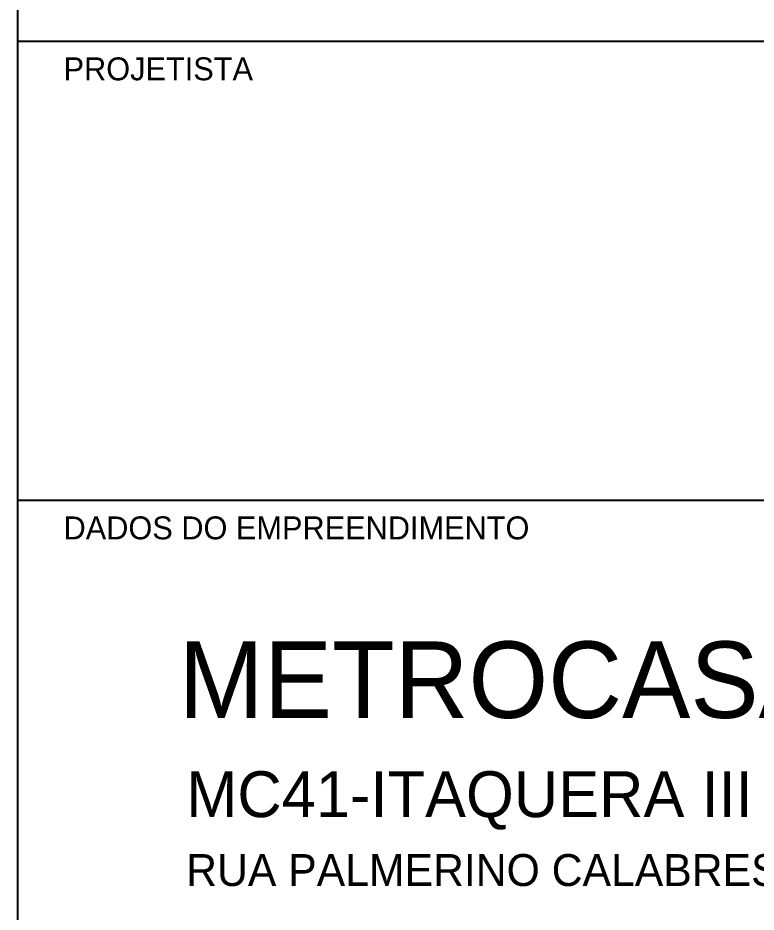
# Model space of a CAD drawing. Extents: x -1.9 to 86, y -1.6 to 60.9.
# Drawn here: x 65.49 to 70.34, y 4.33 to 10.21 of the extents above; entities that cross this region are included whole.
import ezdxf
from ezdxf.enums import TextEntityAlignment as Align

# ---------------------------------------------------------------- set-up
doc = ezdxf.new("R2010")
doc.units = 0
doc.header["$MEASUREMENT"] = 0
doc.layers.get('0').update_dxf_attribs({"linetype": 'CONTINUOUS'})
for name, color, linetype in [('ARQ_CAR', 7, 'CONTINUOUS'), ('ARQ_CAR-TXT', 7, 'CONTINUOUS'), ('ARQ_TXT-2', 2, 'CONTINUOUS'), ('ARQ_TXT-4', 4, 'CONTINUOUS'), ('ARQ_VISTA 0', 251, 'CONTINUOUS')]:
    doc.layers.add(name, color=color, linetype=linetype)
doc.styles.add('01-MILLEU', font='GOTHIC.TTF')

# ---------------------------------------------------------------- blocks, each defined once
blk = doc.blocks.new('SELO METROCASA - EXECUTIVO')
at = {"layer": 'ARQ_CAR', "color": 5}
blk.add_lwpolyline([(-175, 0), (-175, 120), (0, 120), (0, 0)], close=True, dxfattribs=at)
for points in [[(0, 90), (-175, 90)], [(0, 60), (-175, 60)]]:
    blk.add_lwpolyline(points, dxfattribs=at)
at = {"layer": 'ARQ_CAR-TXT', "color": 1, "style": '01-MILLEU'}
for s, p in [('PROJETISTA', (-172.016, 87.47)), ('DADOS DO EMPREENDIMENTO', (-172.016, 57.47))]:
    blk.add_text(s, height=1.5, dxfattribs=at).set_placement(p)
at = {"layer": 'ARQ_CAR-TXT', "color": 4, "style": '01-MILLEU'}
blk.add_attdef('ASSUNTO.DO.PROJETO', (-163.54, 18.209), '', height=3.691, dxfattribs=at)
at = {"layer": 'ARQ_TXT-2', "style": '01-MILLEU'}
for tag, p, height in [('DESCRIÇÃO.DA.REVISÃO_0', (-131.24, 156.487), 2), ('MC_XXX-XX', (-33.9, 82.8), 1.5), ('RESPONSÁVEL', (-34, 73.46), 1.5), ('COORDENADOR', (-34, 63.46), 1.5), ('XXX-XX', (-33.9, 51.2), 3.65), ('DISCIPLINA', (-33.9, 41.2), 3.65), ('OBRA', (-164.009, 39.314), 3), ('ENDEREÇO', (-164.009, 34.814), 3), ('ESCALA', (-155.509, 2.7), 2)]:
    blk.add_attdef(tag, p, '', height=height, dxfattribs=at)
for tag, p in [('N_REV0', (-169.738, 157.544)), ('R_DES', (-155.836, 157.487)), ('DATA_0', (-140.164, 157.487))]:
    blk.add_attdef(tag, text='', height=2, dxfattribs=at).set_placement(p, align=Align.MIDDLE_CENTER)
blk.add_attdef('DCP', text='', height=3.237, dxfattribs=at).set_placement((-23.618, 17.177), align=Align.MIDDLE_LEFT)
blk.add_attdef('DES', text='', height=2.988, dxfattribs=at).set_placement((-19.841, 12.193), align=Align.MIDDLE)
at = {"layer": 'ARQ_TXT-4', "style": '01-MILLEU'}
blk.add_attdef('CLIENTE', (-164.509, 45.797), '', height=5, dxfattribs=at)
at = {"layer": 'ARQ_VISTA 0', "style": '01-MILLEU'}
blk.add_attdef('LOGO', (-164.509, 77.383), '', height=5, dxfattribs=at)

msp = doc.modelspace()

# ---------------------------------------------------------------- block references
ref = msp.add_blockref('SELO METROCASA - EXECUTIVO', (83.1, 1), dxfattribs=dict(xscale=0.1006544394922334, yscale=0.1006544394922334, zscale=0.1006544394922334))
ref.add_attrib('CLIENTE', 'METROCASA', (66.5415, 5.6097), dxfattribs={"layer": 'ARQ_TXT-4', "height": 0.50327, "style": '01-MILLEU'})
ref.add_attrib('OBRA', 'MC41-ITAQUERA III', (66.5918, 4.9571), dxfattribs={"layer": 'ARQ_TXT-2', "height": 0.301963, "style": '01-MILLEU'})
ref.add_attrib('ENDEREÇO', 'RUA PALMERINO CALABRESE, 170-180, 206 08230-060', (66.5918, 4.5042), dxfattribs={"layer": 'ARQ_TXT-2', "height": 0.21, "style": '01-MILLEU'})

doc.saveas('drawing.dxf')
